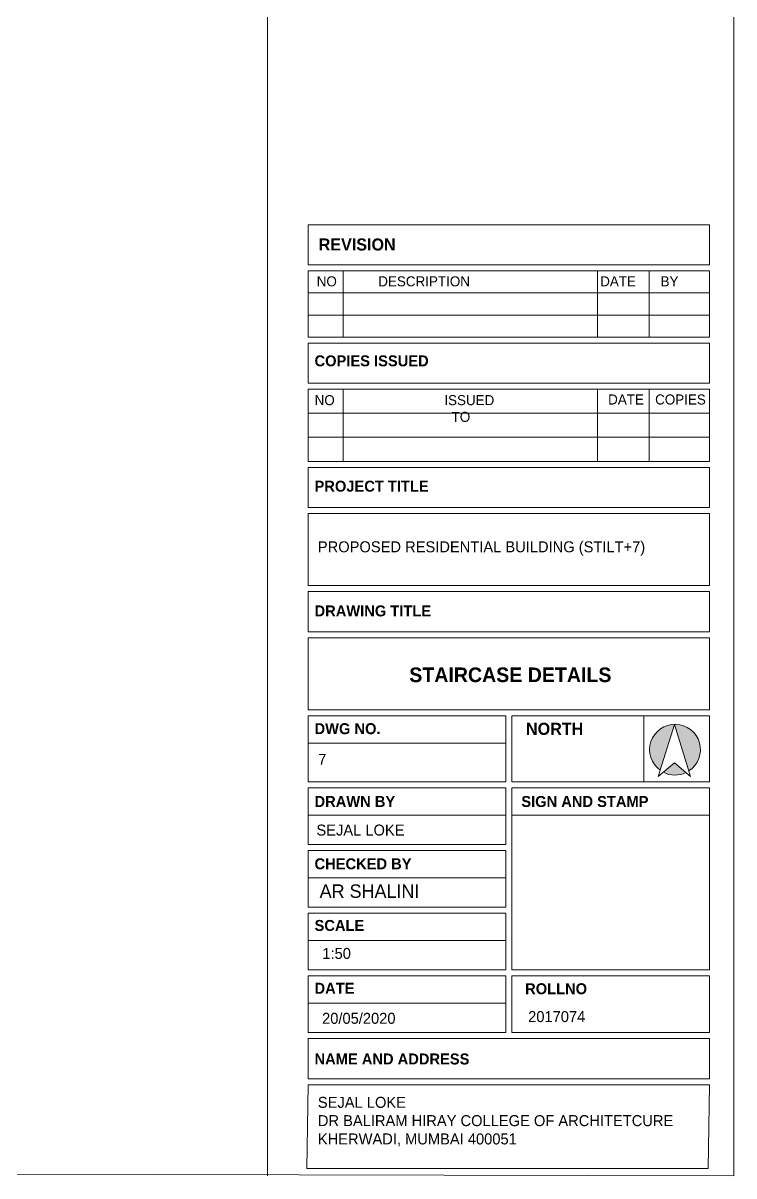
# Model space of a CAD drawing. Header units: millimetres. Extents: x -1932176 to 78768, y -1967 to 1266654.
# Drawn here: x -419566 to -409847, y 435064 to 450825 of the extents above; entities that cross this region are included whole.
import ezdxf

# ---------------------------------------------------------------- set-up
doc = ezdxf.new("R2010")
doc.units = ezdxf.units.MM
doc.layers.add('SHEET', color=7, linetype='Continuous', lineweight=13)
doc.styles.add('20 scale', font='ARIALN.TTF', dxfattribs={"height": 0.2})
doc.styles.get("Standard").update_dxf_attribs({"font": 'arial.ttf'})

msp = doc.modelspace()

# ---------------------------------------------------------------- hatches: boundary and pattern name
at = {"layer": 'SHEET', "linetype": 'ByBlock', "lineweight": 20, "transparency": 33554687}
h = msp.add_hatch(color=0, dxfattribs=at)
h.dxf.hatch_style = 1
h.paths.add_polyline_path([(-410660.20521, 441235.62341), (-410462.54669, 440600.04884, 3.231701641), (-410855.02796, 440609.16732)])
h.paths.add_polyline_path([(-410660.20521, 440712.13259), (-410811.89107, 440582.68861, 0.2347967333), (-410502.57209, 440577.61341)])

# ---------------------------------------------------------------- linework, layer by layer
at = {"layer": 'SHEET'}
msp.add_line((-416225.97077, 465301.87172), (-416225.97077, 435064.2022), dxfattribs=at)
at = {"layer": 'SHEET', "color": 18, "linetype": 'Continuous', "lineweight": 9, "ltscale": 2.5, "true_color": 0x000000}
for p, q in [((-410179.83873, 448066.9548), (-410179.83873, 447530.80132)), ((-410179.83873, 447518.24925), (-410179.83873, 448066.9548)), ((-415666.89417, 447435.94342), (-410179.83873, 447435.94342)), ((-415187.98828, 447435.94342), (-415187.98828, 446532.42756)), ((-411711.32628, 447435.94342), (-411711.32628, 446532.42756)), ((-411007.70566, 447435.94342), (-411007.70566, 446532.42756)), ((-410179.83873, 447435.94342), (-410179.83873, 446532.42756)), ((-415666.89417, 447134.77147), (-410179.83873, 447134.77147)), ((-415666.89417, 446833.59951), (-410179.83873, 446833.59951)), ((-410179.83873, 446532.42756), (-415666.89417, 446532.42756)), ((-410179.83873, 446450.12173), (-410179.83873, 445901.41618)), ((-415666.89417, 445819.11035), (-410179.83873, 445819.11035)), ((-415187.98828, 445819.11035), (-415187.98828, 444833.28866)), ((-411711.32628, 445819.11035), (-411711.32628, 444833.28866)), ((-411007.70566, 445819.11035), (-411007.70566, 444833.28866)), ((-410179.83873, 445819.11035), (-410179.83873, 444833.28866)), ((-415666.89417, 445490.50312), (-410179.83873, 445490.50312)), ((-415666.89417, 445161.89589), (-410179.83873, 445161.89589)), ((-410179.83873, 444833.28866), (-415666.89417, 444833.28866)), ((-412964.51937, 440454.1237), (-412964.51937, 441352.70502)), ((-412882.21353, 440454.1237), (-412882.21353, 441352.70502)), ((-411078.42005, 441352.70502), (-411078.42005, 440454.1237)), ((-412964.51937, 439596.69329), (-412964.51937, 440371.81787)), ((-412882.21353, 437881.83246), (-412882.21353, 440371.81787)), ((-412964.51937, 438739.26287), (-412964.51937, 439514.38746)), ((-412964.51937, 437881.83246), (-412964.51937, 438656.95704)), ((-412882.21353, 437881.83246), (-410179.83873, 437881.83246)), ((-412964.51937, 437024.40205), (-412964.51937, 437799.52663)), ((-412882.21353, 437024.40205), (-412882.21353, 437799.52663)), ((-412882.21353, 437799.52663), (-410179.83873, 437799.52663)), ((-412882.21353, 437024.40205), (-410179.83873, 437024.40205))]:
    msp.add_line(p, q, dxfattribs=at)
at = {"layer": 'SHEET', "color": 0, "linetype": 'Continuous', "lineweight": 9, "ltscale": 2.5}
for p, q in [((-415666.89417, 447435.94342), (-415666.89417, 446532.42756)), ((-415666.89417, 444833.28866), (-415666.89417, 445819.11035))]:
    msp.add_line(p, q, dxfattribs=at)
at = {"layer": 'SHEET', "linetype": 'ByBlock', "lineweight": 20}
for p, q in [((-410881.82151, 440523.01216), (-410660.20521, 441235.62341)), ((-410438.58891, 440523.01216), (-410660.20521, 441235.62341)), ((-410881.82151, 440523.01216), (-410660.20521, 440712.13259)), ((-410438.58891, 440523.01216), (-410660.20521, 440712.13259))]:
    msp.add_line(p, q, dxfattribs=at)
at = {"layer": 'SHEET'}
msp.add_lwpolyline([(-453438.1584, 465403.67446), (-409846.52762, 465301.87172), (-409846.52762, 435064.2022), (-453438.1584, 435166.00494)], close=True, dxfattribs=at)
at = {"layer": 'SHEET', "color": 18, "linetype": 'Continuous', "lineweight": 9, "ltscale": 2.5, "true_color": 0x000000}
for points in [[(-410179.83873, 447518.24925), (-415666.89417, 447518.24925), (-415666.89417, 448066.9548), (-410179.83873, 448066.9548)], [(-413787.57768, 446450.12173), (-415666.89417, 446450.12173)], [(-410179.83873, 445901.41618), (-415666.89417, 445901.41618), (-415666.89417, 446450.12173), (-410179.83873, 446450.12173)], [(-410179.83873, 444750.98283), (-415666.89417, 444750.98283)], [(-410179.83873, 443051.84392), (-415666.89417, 443051.84392)], [(-412964.51937, 440978.23721), (-415666.89417, 440978.23721), (-415666.89417, 441352.70502), (-412964.51937, 441352.70502)], [(-412882.21353, 441352.70502), (-410179.83873, 441352.70502)], [(-410179.83873, 441352.70502), (-410179.83873, 440454.1237)], [(-412964.51937, 440454.1237), (-415666.89417, 440454.1237), (-415666.89417, 440978.23721), (-412964.51937, 440978.23721)], [(-412964.51937, 439997.35006), (-415666.89417, 439997.35006), (-415666.89417, 440371.81787), (-412964.51937, 440371.81787)], [(-410179.83873, 440454.1237), (-412882.21353, 440454.1237)], [(-412882.21353, 440371.81787), (-410179.83873, 440371.81787)], [(-410179.83873, 440371.81787), (-410179.83873, 437881.83246)], [(-412964.51937, 439596.69329), (-415666.89417, 439596.69329), (-415666.89417, 439997.35006), (-412964.51937, 439997.35006)], [(-412882.21353, 439997.35006), (-410179.83873, 439997.35006)], [(-412964.51937, 439139.91965), (-415666.89417, 439139.91965), (-415666.89417, 439514.38746), (-412964.51937, 439514.38746)], [(-412964.51937, 438739.26287), (-415666.89417, 438739.26287), (-415666.89417, 439139.91965), (-412964.51937, 439139.91965)], [(-412964.51937, 438282.48924), (-415666.89417, 438282.48924), (-415666.89417, 438656.95704), (-412964.51937, 438656.95704)], [(-412964.51937, 437881.83246), (-415666.89417, 437881.83246), (-415666.89417, 438282.48924), (-412964.51937, 438282.48924)], [(-412964.51937, 437425.05882), (-415666.89417, 437425.05882), (-415666.89417, 437799.52663), (-412964.51937, 437799.52663)], [(-410179.83873, 437799.52663), (-410179.83873, 437024.40205)], [(-412964.51937, 437024.40205), (-415666.89417, 437024.40205), (-415666.89417, 437425.05882), (-412964.51937, 437425.05882)], [(-410179.83873, 436942.09622), (-415666.89417, 436942.09622)]]:
    msp.add_lwpolyline(points, dxfattribs=at)
at = {"layer": 'SHEET', "color": 0, "linetype": 'Continuous', "lineweight": 9, "ltscale": 2.5}
for points in [[(-415666.89417, 445901.41618), (-415666.89417, 446450.12173)], [(-415666.89417, 444833.28866), (-415666.89417, 445819.11035)], [(-415666.89417, 444202.27728), (-415666.89417, 444750.98283)], [(-415666.89417, 443134.14975), (-415666.89417, 444119.97145)], [(-415666.89417, 442503.13838), (-415666.89417, 443051.84392)], [(-415666.89417, 441435.01085), (-415666.89417, 442420.83255)]]:
    msp.add_lwpolyline(points, dxfattribs=at)
at = {"layer": 'SHEET', "color": 18, "linetype": 'Continuous', "lineweight": 9, "ltscale": 2.5, "true_color": 0x000000}
for points in [[(-415666.89417, 444750.98283), (-410179.83873, 444750.98283), (-410179.83873, 444202.27728), (-415666.89417, 444202.27728)], [(-415666.89417, 444119.97145), (-410179.83873, 444119.97145), (-410179.83873, 443134.14975), (-415666.89417, 443134.14975)], [(-415666.89417, 443051.84392), (-410179.83873, 443051.84392), (-410179.83873, 442503.13838), (-415666.89417, 442503.13838)], [(-415666.89417, 442420.83255), (-410179.83873, 442420.83255), (-410179.83873, 441435.01085), (-415666.89417, 441435.01085)], [(-415666.89417, 436942.09622), (-410179.83873, 436942.09622), (-410179.83873, 436393.39067), (-415666.89417, 436393.39067)], [(-415666.89417, 436311.08484), (-410179.83873, 436311.08484), (-410201.17122, 435166.20935), (-415688.22666, 435166.20935)]]:
    msp.add_lwpolyline(points, close=True, dxfattribs=at)
at = {"layer": 'SHEET', "linetype": 'ByBlock', "lineweight": 20}
for start, end in [(303.056834928, 234.281348043), (242.632966002, 295.487021518)]:
    msp.add_arc((-410652.12566, 440891.34186), 347.55116, start, end, dxfattribs=at)

# ---------------------------------------------------------------- texts
at = {"layer": 'SHEET', "color": 18, "linetype": 'Continuous', "lineweight": 9, "ltscale": 50, "true_color": 0x000000, "attachment_point": 1, "style": '20 scale'}
for s, width, heights, insert, char_height in [('{\\fCentury Gothic|b1|i0|c0|p34;REVISION  }', 66.4831048, [6.59764], (-415523.83383, 447880.26568), 164.6116632), ('\\pi-135.47;{\\fCentury Gothic|b0|i0|c0|p34;NO}', 8.7279214, [4.14976], (-415415.57823, 447362.47083), 137.176386), ('\\pi-565.24;{\\fCentury Gothic|b0|i0|c0|p34;DESCRIPTION}', 34.9161875, [4.14976], (-414144.13795, 447362.47083), 137.176386), ('\\pi-215.3;{\\fCentury Gothic|b0|i0|c0|p34;DATE}', 12.8232824, [4.14976], (-411460.01034, 447362.47083), 137.176386), ('\\pi-93.109;{\\fCentury Gothic|b0|i0|c0|p34;BY}', 13.5326087, [4.14976], (-410756.38973, 447362.47083), 137.176386), ('\\pi-135.47;{\\fCentury Gothic|b0|i0|c0|p34;NO}', 8.7279214, [4.14976], (-415443.98527, 445738.59644), 137.176386), ('\\pi-215.3;{\\fCentury Gothic|b0|i0|c0|p34;DATE}', 12.8232824, [4.14976], (-411351.44047, 445747.42095), 137.176386), ('\\pi-319.39;{\\fCentury Gothic|b0|i0|c0|p34;COPIES}', 13.5326087, [4.14976], (-410604.81854, 445747.42095), 137.176386), ('{\\fCentury Gothic|b1|i0|c0|p34;NORTH}', 30.7331048, [4.78312], (-412689.58744, 441258.96832), 164.6116632), ('{\\fCentury Gothic|b0|i0|c0|p34;7}', 689.9624133, [4.78312], (-415530.99712, 440834.39155), 150), ('{\\fCentury Gothic|b0|i0|c0|p34;SEJAL LOKE}', 2212.0658659, [4.78312], (-415554.88151, 439867.55368), 150), ('{\\fCentury Gothic|b0|i0|c0|p34;AR SHALINI }', 2212.0658659, [4.78312], (-415510.65849, 439049.39751), 183.4829289), ('{\\fCentury Gothic|b0|i0|c0|p34;1:50}', 30.7331048, [4.78312], (-415473.92018, 438181.1735), 150), ('{\\fCentury Gothic|b0|i0|c0|p34;20/05/2020}', 1240.2372357, [4.78312], (-415477.64438, 437294.08674), 150), ('{\\fCentury Gothic|b0|i0|c0|p34;2017074}', 689.9624133, [4.78312], (-412660.0995, 437317.94583), 150)]:
    msp.add_mtext_dynamic_manual_height_columns(s, width=width, gutter_width=1125, heights=heights, dxfattribs=dict(at, insert=insert, char_height=char_height))
at = {"layer": 'SHEET', "linetype": 'ByBlock', "lineweight": 20, "attachment_point": 1}
for s, width, insert, char_height in [('{\\fCentury Gothic|b1|i0|c0|p34;COPIES ISSUED}', 2437.1509055, (-415580.74816, 446281.96281), 150), ('{\\fCentury Gothic|b1|i0|c0|p34;PROJECT TITLE}', 2437.1509055, (-415580.74816, 444568.62823), 150), ('{\\fCentury Gothic|b0|i0|c0|p34;PROPOSED RESIDENTIAL BUILDING (STILT+7)}', 4907.5748606, (-415535.25785, 443739.81284), 150), ('{\\fCentury Gothic|b1|i0|c0|p34;DRAWING TITLE}', 2437.1509055, (-415580.74816, 442863.60394), 150), ('{\\fCentury Gothic|b1|i0|c0|p34;STAIRCASE DETAILS}', 4907.5748606, (-414285.43332, 442015.15409), 200), ('{\\fCentury Gothic|b1|i0|c0|p34;DWG NO.}', 2437.1509055, (-415580.74816, 441253.6838), 150), ('{\\fCentury Gothic|b1|i0|c0|p34;DRAWN BY}', 2437.1509055, (-415580.74816, 440257.9655), 150), ('{\\fCentury Gothic|b1|i0|c0|p34;SIGN AND STAMP}', 2437.1509055, (-412753.53461, 440257.9655), 150), ('{\\fCentury Gothic|b1|i0|c0|p34;CHECKED BY}', 2437.1509055, (-415580.74816, 439406.03328), 150), ('{\\fCentury Gothic|b1|i0|c0|p34;SCALE}', 2437.1509055, (-415580.74816, 438563.52262), 150), ('{\\fCentury Gothic|b1|i0|c0|p34;DATE}', 2437.1509055, (-415580.74816, 437704.61135), 150), ('{\\fCentury Gothic|b1|i0|c0|p34;ROLLNO}', 2437.1509055, (-412701.40153, 437698.17811), 150), ('{\\fCentury Gothic|b1|i0|c0|p34;NAME AND ADDRESS}', 2437.1509055, (-415580.74816, 436738.26047), 150), ('{\\fCentury Gothic|b0|i0|c0|p34;SEJAL LOKE\\PDR BALIRAM HIRAY COLLEGE OF ARCHITETCURE \\PKHERWADI, MUMBAI 400051}', 4907.5748606, (-415535.25785, 436145.30145), 150)]:
    msp.add_mtext_dynamic_manual_height_columns(s, width=width, gutter_width=57.3737, heights=[0], dxfattribs=dict(at, insert=insert, char_height=char_height))
at = {"layer": 'SHEET', "color": 18, "linetype": 'Continuous', "lineweight": 9, "ltscale": 50, "true_color": 0x000000}
note = msp.add_mtext_dynamic_manual_height_columns('\\pi-271.72;{\\fCentury Gothic|b0|i0|c0|p34;ISSUED }', width=34.9161875, gutter_width=430.8795, heights=[4.14976, 0], dxfattribs=dict(at, insert=(-414172.54499, 445738.59644), char_height=137.176386, attachment_point=1, style='20 scale'))
for column, words in zip(note.columns.linked_columns, ['\\pi-99.249;{\\fCentury Gothic|b0|i0|c0|p34;TO}']):
    column.text = words

doc.saveas('drawing.dxf')
